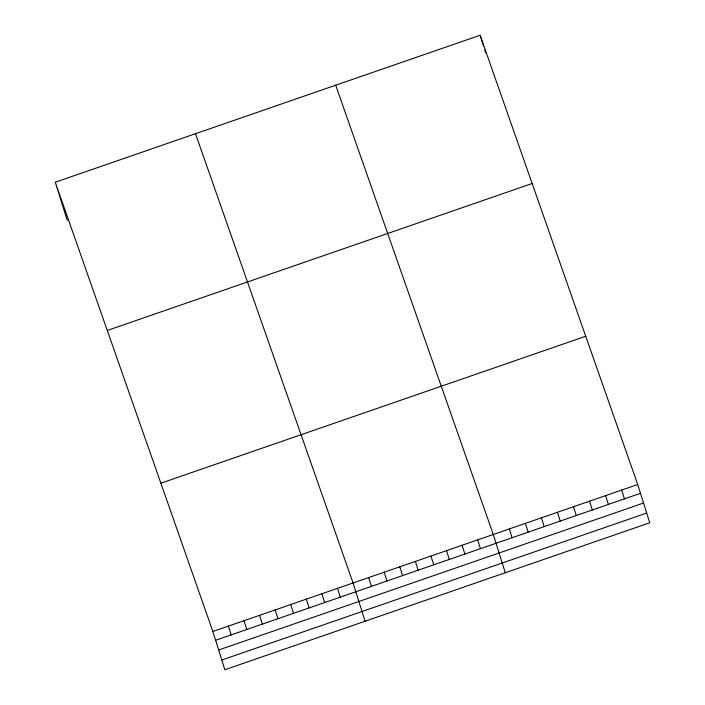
<?xml version="1.0" encoding="UTF-8"?>
<svg xmlns="http://www.w3.org/2000/svg" width="705" height="705" viewBox="0 0 705 705"><rect width="100%" height="100%" fill="white"/><g stroke="black" fill="none" stroke-linecap="round" stroke-linejoin="round"><path stroke-width="1.06" d="M55.281 182.216L480.149 35.25L637.725 484.511L649.719 522.784L224.851 669.75L212.857 631.477L55.281 182.216L67.275 220.489M107.275 330.469L532.152 183.503M160.855 483.216L585.723 336.259M212.857 631.477L637.725 484.511M215.607 640.272L640.484 493.306M218.656 650.001L643.533 503.035M221.802 660.021L646.67 513.055M335.695 85.217L493.271 534.478L505.265 572.751M195.488 133.712L353.064 582.973L365.058 621.255M480.149 35.25L483.515 45.992M484.74 49.888L485.648 52.804M621.678 490.063L624.436 498.858M605.621 495.615L608.38 504.41M589.574 501.167L592.332 509.962M573.526 506.719L576.285 515.514M557.47 512.271L560.228 521.065M541.422 517.822L544.181 526.617M525.375 523.374L528.133 532.169M509.318 528.926L512.077 537.721M477.69 539.871L480.449 548.666M462.11 545.256L464.868 554.051M446.538 550.649L449.288 559.444M430.958 556.034L433.716 564.828M415.377 561.427L418.135 570.222M399.797 566.811L402.555 575.606M384.216 572.196L386.974 580.999M368.644 577.589L371.394 586.384M337.483 588.367L340.242 597.161M321.903 593.751L324.661 602.555M306.322 599.144L309.081 607.939M290.751 604.529L293.5 613.332M275.17 609.922L277.929 618.717M259.59 615.306L262.348 624.11M244.009 620.7L246.768 629.495M228.429 626.084L231.187 634.888"/></g></svg>
